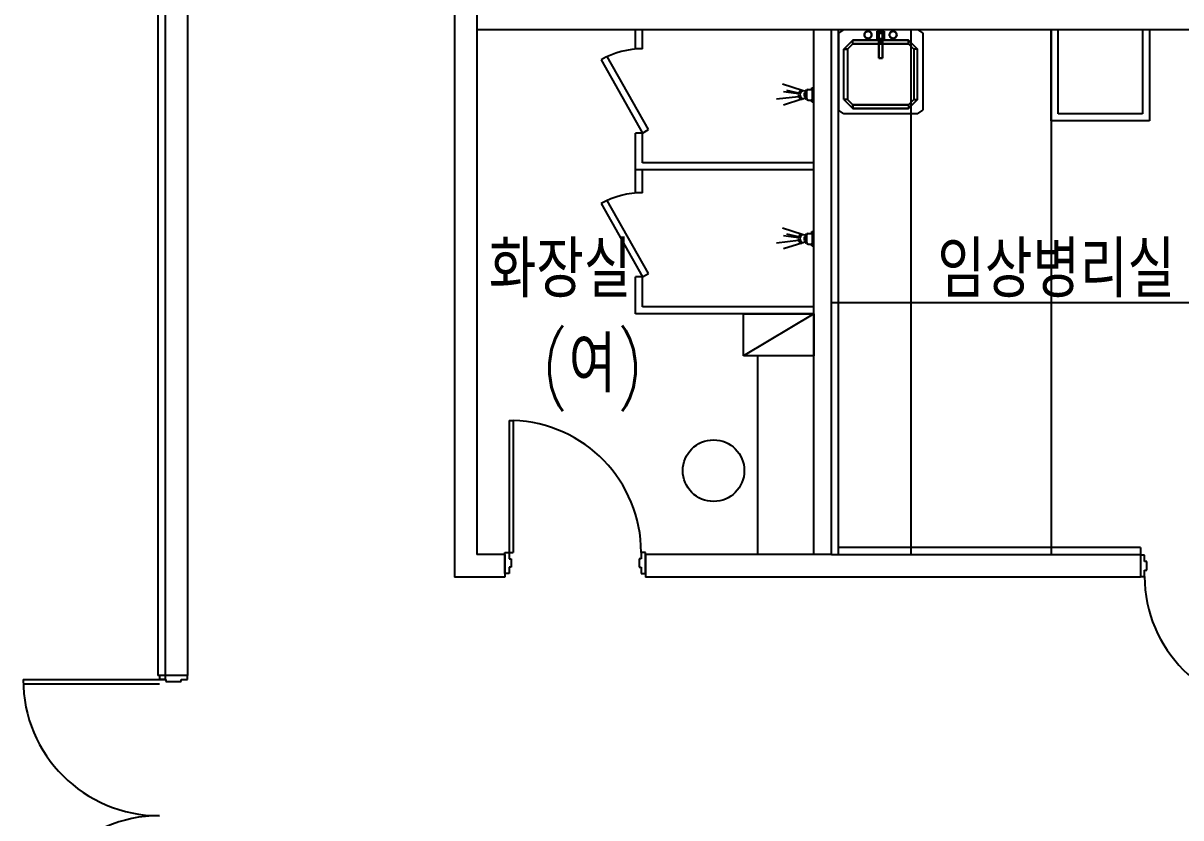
# Model space of a CAD drawing. Header units: millimetres. Extents: x 605428 to 684586, y -474155 to -416366.
# Drawn here: x 623663 to 631906, y -449123 to -443463 of the extents above; entities that cross this region are included whole.
import ezdxf

# ---------------------------------------------------------------- set-up
doc = ezdxf.new("R2010")
doc.units = ezdxf.units.MM
doc.header["$LTSCALE"] = 500
for name, color, linetype in [('TXT', 7, 'Continuous'), ('동물실', 9, 'Continuous'), ('방화석고', 9, 'Continuous'), ('천정', 5, 'Continuous'), ('크린판넬', 4, 'Continuous')]:
    doc.layers.add(name, color=color, linetype=linetype)
doc.styles.add('GHD', font='simple.shx', dxfattribs={"bigfont": 'whgtxt.shx'})

# ---------------------------------------------------------------- blocks, each defined once
blk = doc.blocks.new('SINK')
at = {"layer": '동물실'}
for p, q in [((0, 261.9), (25.4, 300)), ((0, 261.9), (0, -261.9)), ((25.4, 300), (574.6, 300)), ((76.4, 198.2), (140.1, 261.9)), ((140.1, 261.9), (76.4, 198.2)), ((498.2, 261.9), (140.1, 261.9)), ((140.1, 261.9), (140.1, 236.4)), ((498.2, 261.9), (140.1, 261.9)), ((140.1, 236.4), (140.1, 261.9)), ((498.2, 261.9), (561.9, 198.2)), ((498.2, 236.4), (498.2, 261.9)), ((498.2, 261.9), (561.9, 198.2)), ((498.2, 236.4), (498.2, 261.9)), ((600, 261.9), (574.6, 300)), ((600, -261.9), (600, 261.9)), ((76.4, -198.2), (76.4, 198.2)), ((101.8, 198.2), (76.4, 198.2)), ((76.4, 198.2), (76.4, -198.2)), ((101.8, 198.2), (76.4, 198.2)), ((140.1, 236.4), (101.8, 198.2)), ((101.8, 198.2), (140.1, 236.4)), ((101.8, 198.2), (101.8, -198.2)), ((101.8, -198.2), (101.8, 198.2)), ((140.1, 236.4), (498.2, 236.4)), ((140.1, 236.4), (498.2, 236.4)), ((498.2, 236.4), (536.4, 198.2)), ((536.4, 198.2), (498.2, 236.4)), ((536.4, -198.2), (536.4, 198.2)), ((561.9, 198.2), (536.4, 198.2)), ((536.4, 198.2), (536.4, -198.2)), ((536.4, 198.2), (561.9, 198.2)), ((561.9, 198.2), (561.9, -198.2)), ((561.9, -198.2), (561.9, 198.2)), ((12.8, 89.1), (13.6, 95.6)), ((13.6, 95.6), (12.8, 89.1)), ((12.8, 89.1), (13.6, 95.6)), ((13.6, 95.6), (12.8, 89.1)), ((13.6, 82.5), (12.8, 89.1)), ((12.8, 89.1), (13.6, 82.5)), ((13.6, 82.5), (12.8, 89.1)), ((12.8, 89.1), (13.6, 82.5)), ((13.6, 95.6), (16.2, 101.8)), ((16.2, 101.8), (13.6, 95.6)), ((13.6, 95.6), (16.2, 101.8)), ((16.2, 101.8), (13.6, 95.6)), ((16.2, 76.3), (13.6, 82.5)), ((13.6, 82.5), (16.2, 76.3)), ((16.2, 76.3), (13.6, 82.5)), ((13.6, 82.5), (16.2, 76.3)), ((16.2, 101.8), (20.2, 107.1)), ((20.2, 107.1), (16.2, 101.8)), ((16.2, 101.8), (20.2, 107.1)), ((20.2, 107.1), (16.2, 101.8)), ((20.2, 107.1), (25.4, 111.1)), ((25.4, 111.1), (20.2, 107.1)), ((20.2, 107.1), (25.4, 111.1)), ((25.4, 111.1), (20.2, 107.1)), ((25.4, 111.1), (31.6, 113.7)), ((31.6, 113.7), (25.4, 111.1)), ((25.4, 111.1), (31.6, 113.7)), ((31.6, 113.7), (25.4, 111.1)), ((31.6, 113.7), (38.2, 114.5)), ((38.2, 114.5), (31.6, 113.7)), ((31.6, 113.7), (38.2, 114.5)), ((38.2, 114.5), (31.6, 113.7)), ((38.2, 114.5), (44.8, 113.7)), ((44.8, 113.7), (38.2, 114.5)), ((38.2, 114.5), (44.8, 113.7)), ((44.8, 113.7), (38.2, 114.5)), ((44.8, 113.7), (51, 111.1)), ((51, 111.1), (44.8, 113.7)), ((44.8, 113.7), (51, 111.1)), ((51, 111.1), (44.8, 113.7)), ((51, 111.1), (56.2, 107.1)), ((56.2, 107.1), (51, 111.1)), ((51, 111.1), (56.2, 107.1)), ((56.2, 107.1), (51, 111.1)), ((56.2, 107.1), (60.2, 101.8)), ((60.2, 101.8), (56.2, 107.1)), ((56.2, 107.1), (60.2, 101.8)), ((60.2, 101.8), (56.2, 107.1)), ((60.2, 101.8), (62.8, 95.6)), ((62.8, 95.6), (60.2, 101.8)), ((60.2, 101.8), (62.8, 95.6)), ((62.8, 95.6), (60.2, 101.8)), ((62.8, 82.5), (60.2, 76.3)), ((60.2, 76.3), (62.8, 82.5)), ((62.8, 82.5), (60.2, 76.3)), ((60.2, 76.3), (62.8, 82.5)), ((62.8, 95.6), (63.6, 89.1)), ((63.6, 89.1), (62.8, 95.6)), ((62.8, 95.6), (63.6, 89.1)), ((63.6, 89.1), (62.8, 95.6)), ((63.6, 89.1), (62.8, 82.5)), ((62.8, 82.5), (63.6, 89.1)), ((63.6, 89.1), (62.8, 82.5)), ((62.8, 82.5), (63.6, 89.1)), ((25.4, 12.8), (12.8, 25.4)), ((12.8, 25.4), (12.8, -25.4)), ((76.4, 25.4), (12.8, 25.4)), ((25.4, 12.8), (12.8, 25.4)), ((20.2, 71.1), (16.2, 76.3)), ((16.2, 76.3), (20.2, 71.1)), ((20.2, 71.1), (16.2, 76.3)), ((16.2, 76.3), (20.2, 71.1)), ((25.4, 67.1), (20.2, 71.1)), ((20.2, 71.1), (25.4, 67.1)), ((25.4, 67.1), (20.2, 71.1)), ((20.2, 71.1), (25.4, 67.1)), ((31.6, 64.5), (25.4, 67.1)), ((25.4, 67.1), (31.6, 64.5)), ((31.6, 64.5), (25.4, 67.1)), ((25.4, 67.1), (31.6, 64.5)), ((25.4, 12.8), (25.4, -12.8)), ((89.1, 12.8), (25.4, 12.8)), ((25.4, 12.8), (25.4, -12.8)), ((25.4, 12.8), (63.6, 12.8)), ((89.1, 12.8), (25.4, 12.8)), ((38.2, 63.6), (31.6, 64.5)), ((31.6, 64.5), (38.2, 63.6)), ((38.2, 63.6), (31.6, 64.5)), ((31.6, 64.5), (38.2, 63.6)), ((38.2, 63.6), (44.8, 64.5)), ((44.8, 64.5), (38.2, 63.6)), ((38.2, 63.6), (44.8, 64.5)), ((44.8, 64.5), (38.2, 63.6)), ((51, 67.1), (44.8, 64.5)), ((44.8, 64.5), (51, 67.1)), ((51, 67.1), (44.8, 64.5)), ((44.8, 64.5), (51, 67.1)), ((56.2, 71.1), (51, 67.1)), ((51, 67.1), (56.2, 71.1)), ((56.2, 71.1), (51, 67.1)), ((51, 67.1), (56.2, 71.1)), ((60.2, 76.3), (56.2, 71.1)), ((56.2, 71.1), (60.2, 76.3)), ((60.2, 76.3), (56.2, 71.1)), ((56.2, 71.1), (60.2, 76.3)), ((76.4, 25.4), (63.6, 12.8)), ((63.6, 12.8), (76.4, 25.4)), ((63.6, 12.8), (63.6, -12.8)), ((101.8, 12.8), (63.6, 12.8)), ((63.6, 12.8), (63.6, -12.8)), ((101.8, 12.8), (63.6, 12.8)), ((76.4, -25.4), (76.4, 25.4)), ((89.1, 12.8), (203.6, 12.8)), ((89.1, -12.8), (89.1, 12.8)), ((89.1, -12.8), (89.1, 12.8)), ((89.1, 12.8), (101.8, 12.8)), ((101.8, 12.8), (89.1, 12.8)), ((89.1, 12.8), (203.6, 12.8)), ((101.8, 12.8), (203.6, 12.8)), ((101.8, 12.8), (101.8, -12.8)), ((101.8, -12.8), (101.8, 12.8)), ((203.6, 12.8), (101.8, 12.8)), ((203.6, 12.8), (203.6, -12.8)), ((203.6, 12.8), (203.6, -12.8)), ((203.6, -12.8), (203.6, 12.8)), ((203.6, 12.8), (203.6, -12.8)), ((25.4, -12.8), (12.8, -25.4)), ((25.4, -12.8), (12.8, -25.4)), ((12.8, -25.4), (76.4, -25.4)), ((13.6, -82.5), (16.2, -76.3)), ((16.2, -76.3), (13.6, -82.5)), ((13.6, -82.5), (16.2, -76.3)), ((16.2, -76.3), (13.6, -82.5)), ((16.2, -76.3), (20.2, -71.1)), ((20.2, -71.1), (16.2, -76.3)), ((16.2, -76.3), (20.2, -71.1)), ((20.2, -71.1), (16.2, -76.3)), ((20.2, -71.1), (25.4, -67.1)), ((25.4, -67.1), (20.2, -71.1)), ((20.2, -71.1), (25.4, -67.1)), ((25.4, -67.1), (20.2, -71.1)), ((25.4, -12.8), (89.1, -12.8)), ((25.4, -12.8), (63.6, -12.8)), ((89.1, -12.8), (25.4, -12.8)), ((25.4, -67.1), (31.6, -64.5)), ((31.6, -64.5), (25.4, -67.1)), ((25.4, -67.1), (31.6, -64.5)), ((31.6, -64.5), (25.4, -67.1)), ((31.6, -64.5), (38.2, -63.6)), ((38.2, -63.6), (31.6, -64.5)), ((31.6, -64.5), (38.2, -63.6)), ((38.2, -63.6), (31.6, -64.5)), ((38.2, -63.6), (44.8, -64.5)), ((44.8, -64.5), (38.2, -63.6)), ((38.2, -63.6), (44.8, -64.5)), ((44.8, -64.5), (38.2, -63.6)), ((44.8, -64.5), (51, -67.1)), ((51, -67.1), (44.8, -64.5)), ((44.8, -64.5), (51, -67.1)), ((51, -67.1), (44.8, -64.5)), ((51, -67.1), (56.2, -71.1)), ((56.2, -71.1), (51, -67.1)), ((51, -67.1), (56.2, -71.1)), ((56.2, -71.1), (51, -67.1)), ((56.2, -71.1), (60.2, -76.3)), ((60.2, -76.3), (56.2, -71.1)), ((56.2, -71.1), (60.2, -76.3)), ((60.2, -76.3), (56.2, -71.1)), ((60.2, -76.3), (62.8, -82.5)), ((62.8, -82.5), (60.2, -76.3)), ((60.2, -76.3), (62.8, -82.5)), ((62.8, -82.5), (60.2, -76.3)), ((63.6, -12.8), (76.4, -25.4)), ((76.4, -25.4), (63.6, -12.8)), ((63.6, -12.8), (101.8, -12.8)), ((63.6, -12.8), (101.8, -12.8)), ((203.6, -12.8), (89.1, -12.8)), ((101.8, -12.8), (89.1, -12.8)), ((89.1, -12.8), (203.6, -12.8)), ((101.8, -12.8), (89.1, -12.8)), ((203.6, -12.8), (101.8, -12.8)), ((203.6, -12.8), (101.8, -12.8)), ((12.8, -89.1), (13.6, -82.5)), ((13.6, -82.5), (12.8, -89.1)), ((12.8, -89.1), (13.6, -82.5)), ((13.6, -82.5), (12.8, -89.1)), ((13.6, -95.6), (12.8, -89.1)), ((12.8, -89.1), (13.6, -95.6)), ((13.6, -95.6), (12.8, -89.1)), ((12.8, -89.1), (13.6, -95.6)), ((16.2, -101.8), (13.6, -95.6)), ((13.6, -95.6), (16.2, -101.8)), ((16.2, -101.8), (13.6, -95.6)), ((13.6, -95.6), (16.2, -101.8)), ((20.2, -107.1), (16.2, -101.8)), ((16.2, -101.8), (20.2, -107.1)), ((20.2, -107.1), (16.2, -101.8)), ((16.2, -101.8), (20.2, -107.1)), ((25.4, -111.1), (20.2, -107.1)), ((20.2, -107.1), (25.4, -111.1)), ((25.4, -111.1), (20.2, -107.1)), ((20.2, -107.1), (25.4, -111.1)), ((31.6, -113.7), (25.4, -111.1)), ((25.4, -111.1), (31.6, -113.7)), ((31.6, -113.7), (25.4, -111.1)), ((25.4, -111.1), (31.6, -113.7)), ((38.2, -114.5), (31.6, -113.7)), ((31.6, -113.7), (38.2, -114.5)), ((38.2, -114.5), (31.6, -113.7)), ((31.6, -113.7), (38.2, -114.5)), ((44.8, -113.7), (38.2, -114.5)), ((38.2, -114.5), (44.8, -113.7)), ((44.8, -113.7), (38.2, -114.5)), ((38.2, -114.5), (44.8, -113.7)), ((51, -111.1), (44.8, -113.7)), ((44.8, -113.7), (51, -111.1)), ((51, -111.1), (44.8, -113.7)), ((44.8, -113.7), (51, -111.1)), ((56.2, -107.1), (51, -111.1)), ((51, -111.1), (56.2, -107.1)), ((56.2, -107.1), (51, -111.1)), ((51, -111.1), (56.2, -107.1)), ((60.2, -101.8), (56.2, -107.1)), ((56.2, -107.1), (60.2, -101.8)), ((60.2, -101.8), (56.2, -107.1)), ((56.2, -107.1), (60.2, -101.8)), ((62.8, -95.6), (60.2, -101.8)), ((60.2, -101.8), (62.8, -95.6)), ((62.8, -95.6), (60.2, -101.8)), ((60.2, -101.8), (62.8, -95.6)), ((62.8, -82.5), (63.6, -89.1)), ((62.8, -82.5), (63.6, -89.1)), ((63.6, -89.1), (62.8, -82.5)), ((62.8, -82.5), (63.6, -89.1)), ((63.6, -89.1), (62.8, -95.6)), ((62.8, -95.6), (63.6, -89.1)), ((63.6, -89.1), (62.8, -95.6)), ((62.8, -95.6), (63.6, -89.1)), ((140.1, -261.9), (76.4, -198.2)), ((76.4, -198.2), (101.8, -198.2)), ((76.4, -198.2), (140.1, -261.9)), ((101.8, -198.2), (76.4, -198.2)), ((101.8, -198.2), (140.1, -236.4)), ((140.1, -236.4), (101.8, -198.2)), ((140.1, -236.4), (498.2, -236.4)), ((140.1, -261.9), (140.1, -236.4)), ((140.1, -236.4), (498.2, -236.4)), ((140.1, -261.9), (140.1, -236.4)), ((561.9, -198.2), (498.2, -261.9)), ((498.2, -236.4), (536.4, -198.2)), ((498.2, -261.9), (561.9, -198.2)), ((536.4, -198.2), (498.2, -236.4)), ((498.2, -236.4), (498.2, -261.9)), ((498.2, -236.4), (498.2, -261.9)), ((536.4, -198.2), (561.9, -198.2)), ((536.4, -198.2), (561.9, -198.2)), ((0, -261.9), (25.4, -300)), ((25.4, -300), (574.6, -300)), ((498.2, -261.9), (140.1, -261.9)), ((498.2, -261.9), (140.1, -261.9)), ((600, -261.9), (574.6, -300))]:
    blk.add_line(p, q, dxfattribs=at)

msp = doc.modelspace()

# ---------------------------------------------------------------- linework, layer by layer
at = {"layer": '동물실', "color": 9}
for p, q in [((628022.8, -443646.3), (628022.8, -443508.5)), ((628072.8, -443646.3), (628072.8, -443508.5)), ((629292.8, -447248.5), (629292.8, -443508.5)), ((628116.3, -444221.7), (627822.1, -443701.2)), ((628072.8, -443646.3), (628022.8, -443646.3)), ((627777.5, -443724), (628072.8, -444246.3)), ((629208.4, -443943.3), (629070.5, -443898)), ((629182.2, -443967.9), (629075.7, -443952.8)), ((629183.7, -443961.5), (629099.2, -443942.3)), ((629239.3, -443950.5), (629208.4, -443943.3)), ((629232.4, -443948.9), (629232.4, -443945.6)), ((629243.4, -443943.6), (629234.4, -443943.6)), ((629243.4, -443973.6), (629243.4, -443943.6)), ((629251.4, -443935.6), (629274.4, -443935.6)), ((629277.4, -443923.4), (629282.4, -443923.4)), ((629277.4, -443936.2), (629277.4, -443923.4)), ((629282.4, -444023.4), (629282.4, -443923.4)), ((629282.4, -444003.6), (629282.4, -443943.6)), ((629184.3, -443987.6), (629027.6, -444005.9)), ((629206.2, -444004.3), (629075.5, -444046.5)), ((629239.3, -443996.7), (629208.4, -444003.9)), ((629232.4, -444001.6), (629232.4, -443998.3)), ((629243.4, -444003.6), (629234.4, -444003.6)), ((629234.7, -443959.8), (629243.4, -443959.8)), ((629234.7, -443987.4), (629243.4, -443987.4)), ((629243.4, -444003.6), (629243.4, -443973.6)), ((629251.4, -444011.6), (629274.4, -444011.6)), ((629277.4, -444023.4), (629277.4, -444011)), ((629277.4, -444023.4), (629282.4, -444023.4)), ((628072.8, -444246.3), (628022.8, -444246.3)), ((628022.8, -444508.5), (628022.8, -444246.3)), ((628072.8, -444246.3), (628116.3, -444221.7)), ((628072.8, -444458.5), (628072.8, -444246.3)), ((628022.8, -444671.3), (628022.8, -444508.5)), ((629292.8, -444508.5), (628022.8, -444508.5)), ((629292.8, -444458.5), (628072.8, -444458.5)), ((628072.8, -444671.3), (628072.8, -444508.5)), ((628072.8, -444671.3), (628022.8, -444671.3)), ((627777.5, -444749), (628072.8, -445271.3)), ((628116.3, -445246.7), (627822.1, -444726.2)), ((629208.4, -444968.3), (629070.5, -444923)), ((629184.3, -445012.6), (629027.6, -445030.9)), ((629206.2, -445029.3), (629075.5, -445071.5)), ((629182.2, -444992.9), (629075.7, -444977.8)), ((629183.7, -444986.5), (629099.2, -444967.3)), ((629239.3, -444975.5), (629208.4, -444968.3)), ((629239.3, -445021.7), (629208.4, -445028.9)), ((629232.4, -444973.9), (629232.4, -444970.6)), ((629232.4, -445026.6), (629232.4, -445023.3)), ((629243.4, -444968.6), (629234.4, -444968.6)), ((629243.4, -445028.6), (629234.4, -445028.6)), ((629234.7, -444984.8), (629243.4, -444984.8)), ((629234.7, -445012.4), (629243.4, -445012.4)), ((629243.4, -444998.6), (629243.4, -444968.6)), ((629243.4, -445028.6), (629243.4, -444998.6)), ((629251.4, -444960.6), (629274.4, -444960.6)), ((629277.4, -444948.4), (629282.4, -444948.4)), ((629277.4, -444961.2), (629277.4, -444948.4)), ((629282.4, -445048.4), (629282.4, -444948.4)), ((629282.4, -445028.6), (629282.4, -444968.6)), ((629251.4, -445036.6), (629274.4, -445036.6)), ((629277.4, -445048.4), (629277.4, -445036)), ((629277.4, -445048.4), (629282.4, -445048.4)), ((628072.8, -445271.3), (628022.8, -445271.3)), ((628022.8, -445533.5), (628022.8, -445271.3)), ((628072.8, -445271.3), (628116.3, -445246.7)), ((628072.8, -445483.5), (628072.8, -445271.3)), ((629292.8, -445483.5), (628072.8, -445483.5)), ((629292.8, -445533.5), (628022.8, -445533.5)), ((629292.8, -445533.5), (628792.8, -445833.5)), ((628792.8, -445833.5), (628792.8, -445533.5)), ((628792.8, -445533.5), (629292.8, -445533.5)), ((629292.8, -445533.5), (629292.8, -445833.5)), ((629292.8, -445833.5), (628792.8, -445833.5)), ((628892.8, -447248.5), (628892.8, -445833.5)), ((627122.8, -446293.5), (627122.8, -447233.5)), ((627122.8, -446293.5), (627152.7, -446293.5)), ((627122.8, -446293.5), (627122.8, -447233.5)), ((627122.8, -446293.5), (627152.7, -446293.5)), ((627152.7, -446293.5), (627152.7, -447233.5)), ((627152.7, -446293.5), (627152.7, -447233.5)), ((627092.8, -447383.5), (627092.8, -447233.5)), ((627092.8, -447233.5), (627122.8, -447233.5)), ((627092.8, -447383.5), (627092.8, -447233.5)), ((627092.8, -447233.5), (627122.8, -447233.5)), ((627122.8, -447233.5), (627152.7, -447233.5)), ((627122.8, -447233.5), (627152.7, -447233.5)), ((627122.8, -447233.5), (627122.8, -447278.5)), ((627122.8, -447233.5), (627122.8, -447278.5)), ((628092.8, -447233.5), (628062.8, -447233.5)), ((628062.8, -447233.5), (628062.8, -447278.5)), ((628092.8, -447233.5), (628062.8, -447233.5)), ((628062.8, -447233.5), (628062.8, -447278.5)), ((628092.8, -447383.5), (628092.8, -447233.5)), ((628092.8, -447383.5), (628092.8, -447233.5)), ((631617.8, -447253.5), (631617.8, -447403.5)), ((631647.8, -447253.5), (631617.8, -447253.5)), ((631617.8, -447253.5), (631617.8, -447403.5)), ((631647.8, -447253.5), (631617.8, -447253.5)), ((631647.8, -447298.5), (631647.8, -447253.5)), ((631647.8, -447298.5), (631647.8, -447253.5)), ((627122.8, -447278.5), (627137.8, -447278.5)), ((627122.8, -447278.5), (627137.8, -447278.5)), ((627137.8, -447278.5), (627137.8, -447338.5)), ((627137.8, -447278.5), (627137.8, -447338.5)), ((628062.8, -447278.5), (628047.8, -447278.5)), ((628047.8, -447278.5), (628047.8, -447338.5)), ((628062.8, -447278.5), (628047.8, -447278.5)), ((628047.8, -447278.5), (628047.8, -447338.5)), ((631662.8, -447298.5), (631647.8, -447298.5)), ((631662.8, -447298.5), (631647.8, -447298.5)), ((631662.8, -447358.5), (631662.8, -447298.5)), ((631662.8, -447358.5), (631662.8, -447298.5)), ((627122.8, -447383.5), (627092.8, -447383.5)), ((627122.8, -447383.5), (627092.8, -447383.5)), ((627137.8, -447338.5), (627122.8, -447338.5)), ((627122.8, -447338.5), (627122.8, -447383.5)), ((627137.8, -447338.5), (627122.8, -447338.5)), ((627122.8, -447338.5), (627122.8, -447383.5)), ((628047.8, -447338.5), (628062.8, -447338.5)), ((628047.8, -447338.5), (628062.8, -447338.5)), ((628062.8, -447338.5), (628062.8, -447383.5)), ((628062.8, -447338.5), (628062.8, -447383.5)), ((628062.8, -447383.5), (628092.8, -447383.5)), ((628062.8, -447383.5), (628092.8, -447383.5)), ((631617.8, -447403.5), (631647.8, -447403.5)), ((631617.8, -447403.5), (631647.8, -447403.5)), ((631647.8, -447403.5), (631647.8, -447358.5)), ((631647.8, -447358.5), (631662.8, -447358.5)), ((631647.8, -447403.5), (631647.8, -447358.5)), ((631647.8, -447358.5), (631662.8, -447358.5))]:
    msp.add_line(p, q, dxfattribs=at)
msp.add_circle((628578.4, -446650.7), 219.1, dxfattribs=at)
for centre, radius, start, end in [((628072.8, -444246.3), 600, 90, 119.47589), ((629214.1, -443970.8), 31.9, 143.54641, 162.98678), ((629208.3, -443966.5), 24.6, 119.28052, 143.54641), ((629223.7, -443974.2), 30.2, 116.60074, 178.83245), ((629204.6, -443959.8), 17, 90, 119.28052), ((629204.6, -443959.8), 17, 76.81862, 90), ((629218.1, -443969.5), 23.7, 86.04254, 109.38076), ((629223.7, -443974.2), 30.2, 104.59679, 104.99057), ((629247.5, -443971.3), 24.2, 144.75484, 163.68605), ((629242.5, -443967.7), 18, 120.37899, 144.75484), ((629234.4, -443945.6), 2, 90, 180), ((629239.3, -443962.2), 11.7, 90, 120.37899), ((629239.3, -443962.2), 11.7, 69.23985, 90), ((629251.4, -443943.6), 8, 90, 180), ((629274.4, -443943.6), 8, 0, 90), ((629223.3, -443973.6), 41.5, 162.98678, 180), ((629223.3, -443973.6), 41.5, 180, 197.01322), ((629214.1, -443976.4), 31.9, 197.01322, 216.45359), ((629208.3, -443980.7), 24.6, 216.45359, 240.71948), ((629223.7, -443973), 30.2, 181.16755, 243.39926), ((629204.6, -443987.4), 17, 240.71948, 270), ((629204.6, -443987.4), 17, 270, 283.18138), ((629218.1, -443977.7), 23.7, 250.61924, 273.95746), ((629223.7, -443973), 30.2, 255.00943, 255.40321), ((629255.5, -443973.6), 32.6, 163.68605, 180), ((629255.5, -443973.6), 32.6, 180, 196.31395), ((629247.5, -443975.9), 24.2, 196.31395, 215.24516), ((629242.5, -443979.5), 18, 215.24516, 239.62101), ((629258.5, -443973.6), 30.1, 169.27274, 180), ((629258.5, -443973.6), 30.1, 180, 190.72726), ((629246.7, -443971.4), 18.1, 155.42253, 169.27274), ((629246.7, -443975.8), 18.1, 190.72726, 204.57747), ((629239.3, -443968), 9.93, 132.16593, 155.42253), ((629239.3, -443979.2), 9.93, 204.57747, 227.83407), ((629234.4, -444001.6), 2, 180, 270), ((629234.7, -443962.9), 3.12, 90, 132.16593), ((629234.7, -443984.3), 3.12, 227.83407, 270), ((629239.3, -443985), 11.7, 239.62101, 270), ((629239.3, -443985), 11.7, 270, 290.76015), ((629251.4, -444003.6), 8, 180, 270), ((629274.4, -444003.6), 8, 270, 0), ((628072.8, -445271.3), 600, 90, 119.47589), ((629223.3, -444998.6), 41.5, 162.98678, 180), ((629223.3, -444998.6), 41.5, 180, 197.01322), ((629214.1, -444995.8), 31.9, 143.54641, 162.98678), ((629214.1, -445001.4), 31.9, 197.01322, 216.45359), ((629208.3, -444991.5), 24.6, 119.28052, 143.54641), ((629208.3, -445005.7), 24.6, 216.45359, 240.71948), ((629223.7, -444999.2), 30.2, 116.60074, 178.83245), ((629223.7, -444998), 30.2, 181.16755, 243.39926), ((629204.6, -444984.8), 17, 90, 119.28052), ((629204.6, -445012.4), 17, 240.71948, 270), ((629204.6, -444984.8), 17, 76.81862, 90), ((629204.6, -445012.4), 17, 270, 283.18138), ((629218.1, -444994.5), 23.7, 86.04254, 109.38076), ((629218.1, -445002.7), 23.7, 250.61924, 273.95746), ((629223.7, -444999.2), 30.2, 104.59679, 104.99057), ((629223.7, -444998), 30.2, 255.00943, 255.40321), ((629255.5, -444998.6), 32.6, 163.68605, 180), ((629255.5, -444998.6), 32.6, 180, 196.31395), ((629247.5, -444996.3), 24.2, 144.75484, 163.68605), ((629247.5, -445000.9), 24.2, 196.31395, 215.24516), ((629242.5, -444992.7), 18, 120.37899, 144.75484), ((629242.5, -445004.5), 18, 215.24516, 239.62101), ((629258.5, -444998.6), 30.1, 169.27274, 180), ((629258.5, -444998.6), 30.1, 180, 190.72726), ((629246.7, -444996.4), 18.1, 155.42253, 169.27274), ((629246.7, -445000.8), 18.1, 190.72726, 204.57747), ((629239.3, -444993), 9.93, 132.16593, 155.42253), ((629239.3, -445004.2), 9.93, 204.57747, 227.83407), ((629234.4, -444970.6), 2, 90, 180), ((629234.4, -445026.6), 2, 180, 270), ((629234.7, -444987.9), 3.12, 90, 132.16593), ((629234.7, -445009.3), 3.12, 227.83407, 270), ((629239.3, -444987.2), 11.7, 90, 120.37899), ((629239.3, -445010), 11.7, 239.62101, 270), ((629239.3, -444987.2), 11.7, 69.23985, 90), ((629239.3, -445010), 11.7, 270, 290.76015), ((629251.4, -444968.6), 8, 90, 180), ((629251.4, -445028.6), 8, 180, 270), ((629274.4, -444968.6), 8, 0, 90), ((629274.4, -445028.6), 8, 270, 0), ((627122.8, -447233.5), 940, 360, 88.1729), ((632587.8, -447403.5), 940, 180, 270)]:
    msp.add_arc(centre, radius, start, end, dxfattribs=at)
at = {"layer": '방화석고', "color": 9}
for p, q in [((624622.8, -436678.6), (624622.8, -448108.5)), ((624672.8, -436708.5), (624672.8, -448138.5)), ((624832.8, -436708.5), (624832.8, -448108.5)), ((623662.8, -448138.5), (624632.8, -448138.5)), ((623662.8, -448138.5), (624632.8, -448138.5)), ((624632.8, -448108.5), (624622.8, -448108.5)), ((624832.8, -448108.5), (624632.8, -448108.5)), ((624632.8, -448108.5), (624632.8, -448138.5)), ((624832.8, -448108.5), (624632.8, -448108.5)), ((624632.8, -448108.5), (624632.8, -448138.5)), ((624632.8, -448138.5), (624677.8, -448138.5)), ((624632.8, -448138.5), (624677.8, -448138.5)), ((624677.8, -448138.5), (624632.8, -448138.5)), ((624677.8, -448138.5), (624677.8, -448153.5)), ((624677.8, -448138.5), (624677.8, -448153.5)), ((624677.8, -448153.5), (624787.8, -448153.5)), ((624677.8, -448153.5), (624787.8, -448153.5)), ((624787.8, -448153.5), (624787.8, -448138.5)), ((624787.8, -448138.5), (624832.8, -448138.5)), ((624787.8, -448153.5), (624787.8, -448138.5)), ((624787.8, -448138.5), (624832.8, -448138.5)), ((624832.8, -448138.5), (624832.8, -448108.5)), ((624832.8, -448138.5), (624832.8, -448108.5)), ((623663.2, -448168.4), (624632.8, -448168.4)), ((623663.2, -448168.4), (624632.8, -448168.4))]:
    msp.add_line(p, q, dxfattribs=at)
at = {"layer": '방화석고', "color": 9, "linetype": 'Continuous'}
for p, q in [((626732.8, -438458.5), (626732.8, -447408.5)), ((626732.8, -438458.5), (626732.8, -447408.5)), ((626892.8, -443468.5), (626892.8, -447248.5)), ((627092.8, -447248.5), (626892.8, -447248.5)), ((627092.8, -447248.5), (627092.8, -447408.5)), ((629417.8, -447248.5), (628092.8, -447248.5)), ((628092.8, -447248.5), (628092.8, -447408.5)), ((631617.8, -447248.5), (631617.8, -447408.5)), ((627092.8, -447408.5), (626732.8, -447408.5)), ((631617.8, -447408.5), (628092.8, -447408.5))]:
    msp.add_line(p, q, dxfattribs=at)
at = {"layer": '방화석고', "color": 9}
for centre, start, end in [((624632.8, -448138.5), 180.00002, 270.00001), ((624632.8, -448138.5), 180.00002, 270.00001), ((624632.8, -450078.5), 90.00001, 180), ((624632.8, -450078.5), 90.00001, 180)]:
    msp.add_arc(centre, 970, start, end, dxfattribs=at)
at = {"layer": '천정', "linetype": 'Continuous'}
for p, q in [((629982.8, -443508.5), (629982.8, -447248.5)), ((630982.8, -443508.5), (630982.8, -447248.5)), ((629417.8, -445453.5), (637932.8, -445453.5))]:
    msp.add_line(p, q, dxfattribs=at)
at = {"layer": '크린판넬', "color": 9, "linetype": 'Continuous'}
for p, q in [((626892.8, -438458.5), (626892.8, -443508.5)), ((626892.8, -443508.5), (637872.8, -443508.5)), ((629417.8, -447248.5), (629417.8, -443508.5)), ((629467.8, -447248.5), (629467.8, -443508.5)), ((630982.8, -444108.5), (630982.8, -443508.5)), ((630982.8, -444158.5), (630982.8, -443508.5)), ((631032.8, -444108.5), (631032.8, -443508.5)), ((631032.8, -444108.5), (631032.8, -443508.5)), ((631632.8, -443508.5), (631632.8, -444108.5)), ((631632.8, -443508.5), (631632.8, -444108.5)), ((631682.8, -443508.5), (631682.8, -444108.5)), ((631682.8, -443508.5), (631682.8, -444158.5)), ((631632.8, -444108.5), (631032.8, -444108.5)), ((631632.8, -444108.5), (631032.8, -444108.5)), ((631682.8, -444158.5), (630982.8, -444158.5)), ((631632.8, -444158.5), (631032.8, -444158.5)), ((629417.8, -447248.5), (631617.8, -447248.5)), ((631617.8, -447198.5), (629467.8, -447198.5)), ((631617.8, -447198.5), (631617.8, -447248.5))]:
    msp.add_line(p, q, dxfattribs=at)

# ---------------------------------------------------------------- block references
at = {"layer": '동물실', "color": 9, "linetype": 'Continuous', "xscale": -1, "rotation": 90}
msp.add_blockref('SINK', (629767.8, -443508.5), dxfattribs=at)

# ---------------------------------------------------------------- texts
at = {"layer": 'TXT', "color": 9, "style": 'GHD', "width": 0.8}
for s, p in [('화장실', (626977.9, -445417.5)), ('임상병리실', (630171.7, -445417.5)), ('(여)', (627355.5, -446093.7))]:
    msp.add_text(s, height=400, dxfattribs=at).set_placement(p)

doc.saveas('drawing.dxf')
